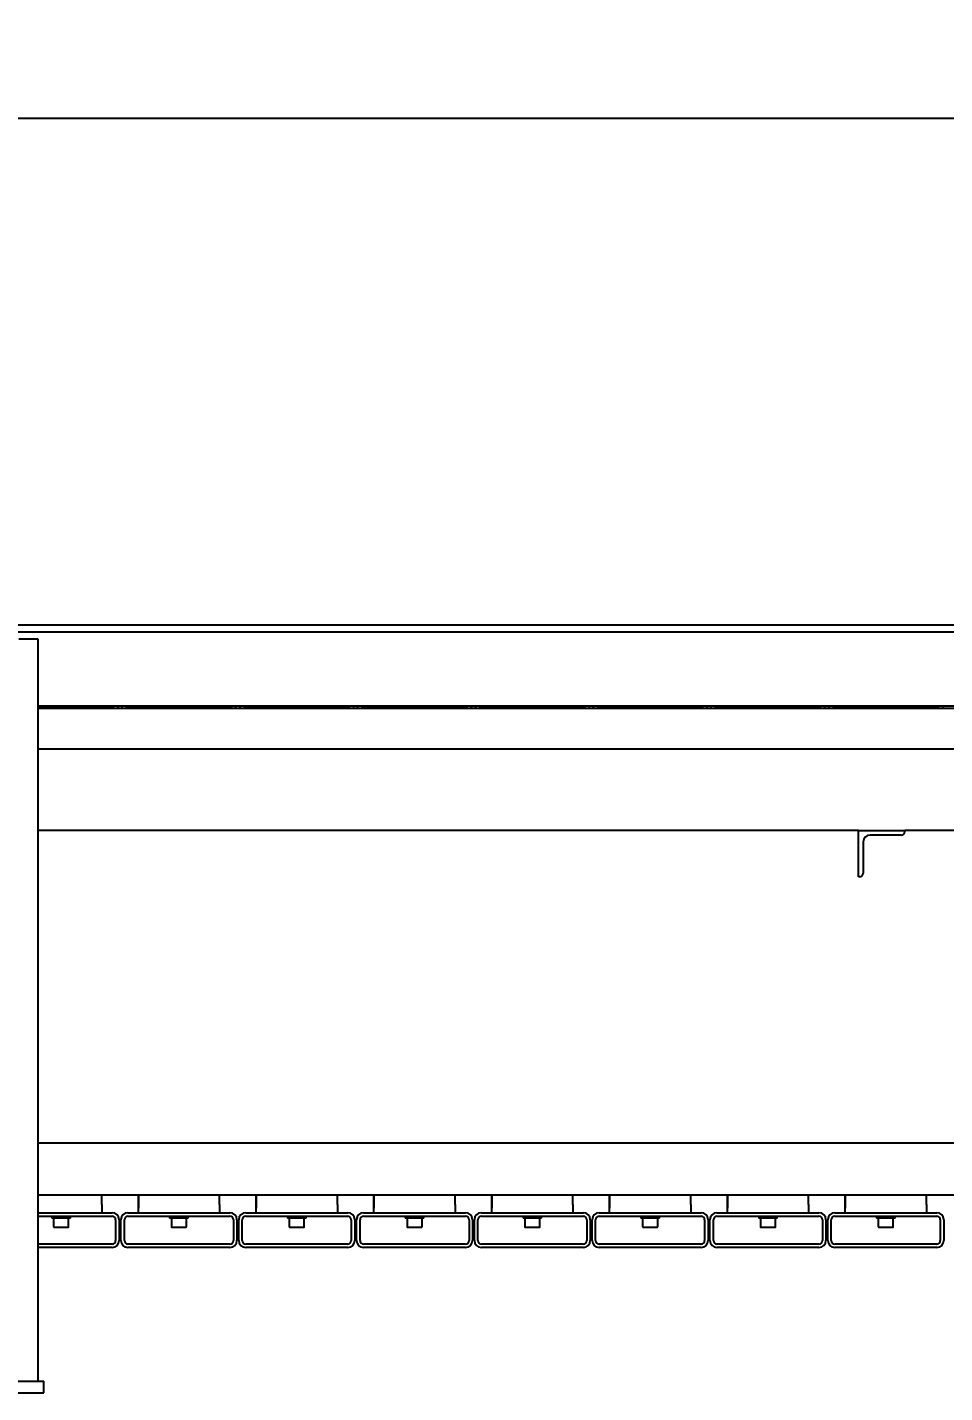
# Model space of a CAD drawing. Header units: millimetres. Extents: x 0 to 11880, y 0 to 8400.
# Drawn here: x 9168 to 9960, y 6234 to 7412 of the extents above; entities that cross this region are included whole.
import ezdxf

# ---------------------------------------------------------------- set-up
doc = ezdxf.new("R2010")
doc.units = ezdxf.units.MM
doc.header["$LTSCALE"] = 20
doc.layers.add('ANNOTAZIONI', color=7, linetype='Continuous')
doc.styles.add('SLDTEXTSTYLE0', font='arial.ttf', dxfattribs={"width": 0.948})
doc.dimstyles.new('SLDDIMSTYLE0', dxfattribs={"dimtxt": 60, "dimasz": 66.04, "dimexe": 0, "dimexo": 0.0625, "dimgap": 15, "dimtad": 1, "dimdec": 1, "dimrnd": 1e-09, "dimzin": 12, "dimdsep": 46, "dimtxsty": 'SLDTEXTSTYLE0', "dimsah": 1, "dimcen": 0.09, "dimadec": 0, "dimazin": 3, "dimtfac": 1, "dimtofl": 0, "dimtmove": 0, "dimatfit": 3, "dimfxl": 1, "dimfrac": 2, "dimtolj": 1, "dimtzin": 12, "dimarcsym": 0})

# ---------------------------------------------------------------- blocks, each defined once
blk = doc.blocks.new('_D_2')
at = {"layer": 'ANNOTAZIONI', "transparency": 16777216}
for p, q in [((5942.8, 6614.5), (5942.8, 7353.3)), ((10827, 6648), (10827, 7353.3)), ((5942.8, 7333.3), (10827, 7333.3))]:
    blk.add_line(p, q, dxfattribs=at)
for points in [[(5942.8, 7333.3), (6008.8, 7323.2), (6008.8, 7343.5)], [(10827, 7333.3), (10760.9, 7343.5), (10760.9, 7323.2)]]:
    blk.add_solid(points, dxfattribs=at)
at = {"layer": 'ANNOTAZIONI', "transparency": 16777216, "insert": (8258.8, 7410.7), "char_height": 60, "attachment_point": 1, "style": 'SLDTEXTSTYLE0'}
blk.add_mtext('4884,2', dxfattribs=at)

msp = doc.modelspace()

# ---------------------------------------------------------------- linework, layer by layer
at = {"color": 7, "linetype": 'Continuous', "lineweight": 25}
for p, q in [((10672.78, 6895.94), (6107.78, 6895.94)), ((10672.78, 6889.94), (6107.78, 6889.94)), ((9169.05, 6883.94), (9161.07, 6883.94)), ((9171.28, 6883.94), (9169.05, 6883.94)), ((9175.27, 6883.94), (9171.28, 6883.94)), ((9177.78, 6883.94), (9175.27, 6883.94)), ((9177.78, 6243.94), (9177.78, 6883.94)), ((10592.78, 6825.94), (9177.78, 6825.94)), ((9177.78, 6824.93), (9241.58, 6824.93)), ((10592.78, 6823.94), (9177.78, 6823.94)), ((9255.18, 6824.93), (9343.18, 6824.93)), ((9356.78, 6824.93), (9444.78, 6824.93)), ((9458.38, 6824.93), (9546.38, 6824.93)), ((9647.98, 6824.93), (9559.98, 6824.93)), ((9661.58, 6824.93), (9749.58, 6824.93)), ((9763.18, 6824.93), (9851.18, 6824.93)), ((9864.78, 6824.93), (9952.78, 6824.93)), ((10592.78, 6788.94), (9177.78, 6788.94)), ((9885.28, 6718.94), (9177.78, 6718.94)), ((9885.28, 6678.94), (9885.28, 6718.94)), ((9885.28, 6718.94), (9925.28, 6718.94)), ((9922.28, 6714.94), (9895.28, 6714.94)), ((10592.78, 6718.94), (9925.28, 6718.94)), ((9925.28, 6718.94), (9925.28, 6717.94)), ((9889.28, 6708.94), (9889.28, 6681.94)), ((9886.28, 6678.94), (9885.28, 6678.94)), ((10592.78, 6449.16), (9177.78, 6449.16)), ((10592.78, 6404.16), (9177.78, 6404.16)), ((9232.58, 6396.15), (9232.58, 6404.16)), ((9232.58, 6396.15), (9232.58, 6389.15)), ((9264.17, 6396.15), (9264.17, 6404.16)), ((9264.17, 6396.15), (9264.17, 6393.15)), ((9264.18, 6404.16), (9264.18, 6396.15)), ((9264.18, 6389.15), (9264.18, 6396.15)), ((9334.18, 6396.15), (9334.18, 6404.16)), ((9334.18, 6396.15), (9334.18, 6389.15)), ((9365.77, 6396.15), (9365.77, 6404.16)), ((9365.77, 6396.15), (9365.77, 6393.15)), ((9365.78, 6404.16), (9365.78, 6396.15)), ((9365.78, 6389.15), (9365.78, 6396.15)), ((9435.78, 6396.15), (9435.78, 6404.16)), ((9435.78, 6396.15), (9435.78, 6389.15)), ((9467.37, 6396.15), (9467.37, 6404.16)), ((9467.37, 6396.15), (9467.37, 6393.15)), ((9467.38, 6404.16), (9467.38, 6396.15)), ((9467.38, 6389.15), (9467.38, 6396.15)), ((9537.38, 6396.15), (9537.38, 6404.16)), ((9537.38, 6396.15), (9537.38, 6389.15)), ((9568.97, 6396.15), (9568.97, 6404.16)), ((9568.97, 6396.15), (9568.97, 6393.15)), ((9568.98, 6404.16), (9568.98, 6396.15)), ((9568.98, 6389.15), (9568.98, 6396.15)), ((9638.98, 6396.15), (9638.98, 6404.16)), ((9638.98, 6396.15), (9638.98, 6389.15)), ((9670.57, 6396.15), (9670.57, 6404.16)), ((9670.57, 6396.15), (9670.57, 6393.15)), ((9670.58, 6404.16), (9670.58, 6396.15)), ((9670.58, 6389.15), (9670.58, 6396.15)), ((9740.58, 6396.15), (9740.58, 6404.16)), ((9740.58, 6396.15), (9740.58, 6389.15)), ((9772.17, 6396.15), (9772.17, 6404.16)), ((9772.17, 6396.15), (9772.17, 6393.15)), ((9772.18, 6404.16), (9772.18, 6396.15)), ((9772.18, 6389.15), (9772.18, 6396.15)), ((9842.18, 6396.15), (9842.18, 6404.16)), ((9842.18, 6396.15), (9842.18, 6389.15)), ((9873.77, 6396.15), (9873.77, 6404.16)), ((9873.77, 6396.15), (9873.77, 6393.15)), ((9873.78, 6404.16), (9873.78, 6396.15)), ((9873.78, 6389.15), (9873.78, 6396.15)), ((9943.78, 6396.15), (9943.78, 6404.16)), ((9943.78, 6396.15), (9943.78, 6389.15)), ((9177.78, 6389.15), (9241.57, 6389.15)), ((9177.78, 6386.15), (9241.57, 6386.15)), ((9189.57, 6386.15), (9189.57, 6384.55)), ((9205.57, 6384.55), (9189.57, 6384.55)), ((9191.07, 6384.55), (9191.07, 6376.95)), ((9204.07, 6376.95), (9204.07, 6384.55)), ((9205.57, 6384.55), (9205.57, 6386.15)), ((9244.57, 6383.15), (9244.57, 6365.15)), ((9247.57, 6383.15), (9247.57, 6365.15)), ((9249.17, 6365.15), (9249.17, 6383.15)), ((9252.17, 6365.15), (9252.17, 6383.15)), ((9255.17, 6389.15), (9343.17, 6389.15)), ((9255.17, 6386.15), (9343.17, 6386.15)), ((9264.17, 6389.15), (9264.17, 6393.15)), ((9264.17, 6393.15), (9264.18, 6393.15)), ((9291.17, 6386.15), (9291.17, 6384.55)), ((9307.17, 6384.55), (9291.17, 6384.55)), ((9292.67, 6384.55), (9292.67, 6376.95)), ((9305.67, 6376.95), (9305.67, 6384.55)), ((9307.17, 6384.55), (9307.17, 6386.15)), ((9346.17, 6383.15), (9346.17, 6365.15)), ((9349.17, 6383.15), (9349.17, 6365.15)), ((9350.77, 6365.15), (9350.77, 6383.15)), ((9353.77, 6365.15), (9353.77, 6383.15)), ((9356.77, 6389.15), (9444.77, 6389.15)), ((9356.77, 6386.15), (9444.77, 6386.15)), ((9365.77, 6389.15), (9365.77, 6393.15)), ((9365.77, 6393.15), (9365.78, 6393.15)), ((9392.77, 6386.15), (9392.77, 6384.55)), ((9408.77, 6384.55), (9392.77, 6384.55)), ((9394.27, 6384.55), (9394.27, 6376.95)), ((9407.27, 6376.95), (9407.27, 6384.55)), ((9408.77, 6384.55), (9408.77, 6386.15)), ((9447.77, 6383.15), (9447.77, 6365.15)), ((9450.77, 6383.15), (9450.77, 6365.15)), ((9452.37, 6365.15), (9452.37, 6383.15)), ((9455.37, 6365.15), (9455.37, 6383.15)), ((9458.37, 6389.15), (9546.37, 6389.15)), ((9458.37, 6386.15), (9546.37, 6386.15)), ((9467.37, 6389.15), (9467.37, 6393.15)), ((9467.37, 6393.15), (9467.38, 6393.15)), ((9494.37, 6386.15), (9494.37, 6384.55)), ((9510.37, 6384.55), (9494.37, 6384.55)), ((9495.87, 6384.55), (9495.87, 6376.95)), ((9508.87, 6376.95), (9508.87, 6384.55)), ((9510.37, 6384.55), (9510.37, 6386.15)), ((9549.37, 6383.15), (9549.37, 6365.15)), ((9552.37, 6383.15), (9552.37, 6365.15)), ((9553.97, 6365.15), (9553.97, 6383.15)), ((9556.97, 6365.15), (9556.97, 6383.15)), ((9559.97, 6389.15), (9647.97, 6389.15)), ((9559.97, 6386.15), (9647.97, 6386.15)), ((9568.97, 6389.15), (9568.97, 6393.15)), ((9568.97, 6393.15), (9568.98, 6393.15)), ((9595.97, 6386.15), (9595.97, 6384.55)), ((9611.97, 6384.55), (9595.97, 6384.55)), ((9597.47, 6384.55), (9597.47, 6376.95)), ((9610.47, 6376.95), (9610.47, 6384.55)), ((9611.97, 6384.55), (9611.97, 6386.15)), ((9650.97, 6383.15), (9650.97, 6365.15)), ((9653.97, 6383.15), (9653.97, 6365.15)), ((9655.57, 6365.15), (9655.57, 6383.15)), ((9658.57, 6365.15), (9658.57, 6383.15)), ((9661.57, 6389.15), (9749.57, 6389.15)), ((9661.57, 6386.15), (9749.57, 6386.15)), ((9670.57, 6389.15), (9670.57, 6393.15)), ((9670.57, 6393.15), (9670.58, 6393.15)), ((9697.57, 6386.15), (9697.57, 6384.55)), ((9713.57, 6384.55), (9697.57, 6384.55)), ((9699.07, 6384.55), (9699.07, 6376.95)), ((9712.07, 6376.95), (9712.07, 6384.55)), ((9713.57, 6384.55), (9713.57, 6386.15)), ((9752.57, 6383.15), (9752.57, 6365.15)), ((9755.57, 6383.15), (9755.57, 6365.15)), ((9757.17, 6365.15), (9757.17, 6383.15)), ((9760.17, 6365.15), (9760.17, 6383.15)), ((9763.17, 6389.15), (9851.17, 6389.15)), ((9763.17, 6386.15), (9851.17, 6386.15)), ((9772.17, 6389.15), (9772.17, 6393.15)), ((9772.17, 6393.15), (9772.18, 6393.15)), ((9799.17, 6386.15), (9799.17, 6384.55)), ((9815.17, 6384.55), (9799.17, 6384.55)), ((9800.67, 6384.55), (9800.67, 6376.95)), ((9813.67, 6376.95), (9813.67, 6384.55)), ((9815.17, 6384.55), (9815.17, 6386.15)), ((9854.17, 6383.15), (9854.17, 6365.15)), ((9857.17, 6383.15), (9857.17, 6365.15)), ((9858.77, 6365.15), (9858.77, 6383.15)), ((9861.77, 6365.15), (9861.77, 6383.15)), ((9864.77, 6389.15), (9952.77, 6389.15)), ((9864.77, 6386.15), (9952.77, 6386.15)), ((9873.77, 6389.15), (9873.77, 6393.15)), ((9873.77, 6393.15), (9873.78, 6393.15)), ((9900.77, 6386.15), (9900.77, 6384.55)), ((9916.77, 6384.55), (9900.77, 6384.55)), ((9902.27, 6384.55), (9902.27, 6376.95)), ((9915.27, 6376.95), (9915.27, 6384.55)), ((9916.77, 6384.55), (9916.77, 6386.15)), ((9955.77, 6383.15), (9955.77, 6365.15)), ((9958.77, 6383.15), (9958.77, 6365.15)), ((9203.67, 6376.55), (9191.47, 6376.55)), ((9305.27, 6376.55), (9293.07, 6376.55)), ((9406.87, 6376.55), (9394.67, 6376.55)), ((9508.47, 6376.55), (9496.27, 6376.55)), ((9610.07, 6376.55), (9597.87, 6376.55)), ((9711.67, 6376.55), (9699.47, 6376.55)), ((9813.27, 6376.55), (9801.07, 6376.55)), ((9914.87, 6376.55), (9902.67, 6376.55)), ((9241.57, 6362.15), (9177.78, 6362.15)), ((9343.17, 6362.15), (9255.17, 6362.15)), ((9444.77, 6362.15), (9356.77, 6362.15)), ((9546.37, 6362.15), (9458.37, 6362.15)), ((9647.97, 6362.15), (9559.97, 6362.15)), ((9749.57, 6362.15), (9661.57, 6362.15)), ((9851.17, 6362.15), (9763.17, 6362.15)), ((9952.77, 6362.15), (9864.77, 6362.15)), ((9241.57, 6359.15), (9177.78, 6359.15)), ((9343.17, 6359.15), (9255.17, 6359.15)), ((9444.77, 6359.15), (9356.77, 6359.15)), ((9546.37, 6359.15), (9458.37, 6359.15)), ((9647.97, 6359.15), (9559.97, 6359.15)), ((9749.57, 6359.15), (9661.57, 6359.15)), ((9851.17, 6359.15), (9763.17, 6359.15)), ((9952.77, 6359.15), (9864.77, 6359.15)), ((9092.78, 6243.94), (9182.78, 6243.94)), ((9182.78, 6233.94), (9182.78, 6243.94)), ((9092.78, 6233.94), (9182.78, 6233.94))]:
    msp.add_line(p, q, dxfattribs=at)
for centre, radius, start, end in [((9241.58, 6821.93), 3, 42.06706, 90), ((9241.58, 6821.93), 6, 19.57254, 41.93856), ((9255.18, 6821.93), 6, 138.06144, 160.42746), ((9255.18, 6821.93), 3, 90, 137.93294), ((9343.18, 6821.93), 3, 42.06706, 90), ((9343.18, 6821.93), 6, 19.57254, 41.93856), ((9356.78, 6821.93), 6, 138.06144, 160.42746), ((9356.78, 6821.93), 3, 90, 137.93294), ((9444.78, 6821.93), 3, 42.06706, 90), ((9444.78, 6821.93), 6, 19.57254, 41.93856), ((9458.38, 6821.93), 6, 138.06144, 160.42746), ((9458.38, 6821.93), 3, 90, 137.93294), ((9546.38, 6821.93), 3, 42.06706, 90), ((9546.38, 6821.93), 6, 19.57254, 41.93856), ((9559.98, 6821.93), 6, 138.06144, 160.42746), ((9559.98, 6821.93), 3, 90, 137.93294), ((9647.98, 6821.93), 3, 42.06706, 90), ((9647.98, 6821.93), 6, 19.57254, 41.93856), ((9661.58, 6821.93), 6, 138.06144, 160.42746), ((9661.58, 6821.93), 3, 90, 137.93294), ((9749.58, 6821.93), 3, 42.06706, 90), ((9749.58, 6821.93), 6, 19.57254, 41.93856), ((9763.18, 6821.93), 6, 138.06144, 160.42746), ((9763.18, 6821.93), 3, 90, 137.93294), ((9851.18, 6821.93), 3, 42.06706, 90), ((9851.18, 6821.93), 6, 19.57254, 41.93856), ((9864.78, 6821.93), 6, 138.06144, 160.42746), ((9864.78, 6821.93), 3, 90, 137.93294), ((9952.78, 6821.93), 3, 42.06706, 90), ((9952.78, 6821.93), 6, 19.57254, 41.93856), ((9895.28, 6708.94), 6, 90, 180), ((9922.28, 6717.94), 3, 270, 0), ((9886.28, 6681.94), 3, 270, 0), ((9241.57, 6383.15), 6, 0, 90), ((9241.57, 6383.15), 3, 0, 90), ((9255.17, 6383.15), 6, 90, 180), ((9255.17, 6383.15), 3, 90, 180), ((9343.17, 6383.15), 6, 0, 90), ((9343.17, 6383.15), 3, 0, 90), ((9356.77, 6383.15), 6, 90, 180), ((9356.77, 6383.15), 3, 90, 180), ((9444.77, 6383.15), 6, 0, 90), ((9444.77, 6383.15), 3, 0, 90), ((9458.37, 6383.15), 6, 90, 180), ((9458.37, 6383.15), 3, 90, 180), ((9546.37, 6383.15), 6, 0, 90), ((9546.37, 6383.15), 3, 0, 90), ((9559.97, 6383.15), 6, 90, 180), ((9559.97, 6383.15), 3, 90, 180), ((9647.97, 6383.15), 6, 0, 90), ((9647.97, 6383.15), 3, 0, 90), ((9661.57, 6383.15), 6, 90, 180), ((9661.57, 6383.15), 3, 90, 180), ((9749.57, 6383.15), 6, 0, 90), ((9749.57, 6383.15), 3, 0, 90), ((9763.17, 6383.15), 6, 90, 180), ((9763.17, 6383.15), 3, 90, 180), ((9851.17, 6383.15), 6, 0, 90), ((9851.17, 6383.15), 3, 0, 90), ((9864.77, 6383.15), 6, 90, 180), ((9864.77, 6383.15), 3, 90, 180), ((9952.77, 6383.15), 6, 0, 90), ((9952.77, 6383.15), 3, 0, 90), ((9191.47, 6376.95), 0.4, 180, 270), ((9203.67, 6376.95), 0.4, 270, 0), ((9293.07, 6376.95), 0.4, 180, 270), ((9305.27, 6376.95), 0.4, 270, 0), ((9394.67, 6376.95), 0.4, 180, 270), ((9406.87, 6376.95), 0.4, 270, 0), ((9496.27, 6376.95), 0.4, 180, 270), ((9508.47, 6376.95), 0.4, 270, 0), ((9597.87, 6376.95), 0.4, 180, 270), ((9610.07, 6376.95), 0.4, 270, 0), ((9699.47, 6376.95), 0.4, 180, 270), ((9711.67, 6376.95), 0.4, 270, 0), ((9801.07, 6376.95), 0.4, 180, 270), ((9813.27, 6376.95), 0.4, 270, 0), ((9902.67, 6376.95), 0.4, 180, 270), ((9914.87, 6376.95), 0.4, 270, 0), ((9241.57, 6365.15), 6, 270, 360), ((9241.57, 6365.15), 3, 270, 360), ((9255.17, 6365.15), 6, 180, 270), ((9255.17, 6365.15), 3, 180, 270), ((9343.17, 6365.15), 6, 270, 360), ((9343.17, 6365.15), 3, 270, 360), ((9356.77, 6365.15), 6, 180, 270), ((9356.77, 6365.15), 3, 180, 270), ((9444.77, 6365.15), 3, 270, 0), ((9444.77, 6365.15), 6, 270, 0), ((9458.37, 6365.15), 6, 180, 270), ((9458.37, 6365.15), 3, 180, 270), ((9546.37, 6365.15), 6, 270, 360), ((9546.37, 6365.15), 3, 270, 360), ((9559.97, 6365.15), 6, 180, 270), ((9559.97, 6365.15), 3, 180, 270), ((9647.97, 6365.15), 6, 270, 360), ((9647.97, 6365.15), 3, 270, 360), ((9661.57, 6365.15), 6, 180, 270), ((9661.57, 6365.15), 3, 180, 270), ((9749.57, 6365.15), 3, 270, 360), ((9749.57, 6365.15), 6, 270, 0), ((9763.17, 6365.15), 6, 180, 270), ((9763.17, 6365.15), 3, 180, 270), ((9851.17, 6365.15), 6, 270, 360), ((9851.17, 6365.15), 3, 270, 360), ((9864.77, 6365.15), 6, 180, 270), ((9864.77, 6365.15), 3, 180, 270), ((9952.77, 6365.15), 6, 270, 360), ((9952.77, 6365.15), 3, 270, 360)]:
    msp.add_arc(centre, radius, start, end, dxfattribs=at)

# ---------------------------------------------------------------- dimensions: what is measured, and where the dimension line sits
at = {"layer": 'ANNOTAZIONI'}
dim = msp.add_linear_dim(base=(10826.98, 7333.34), p1=(5942.78, 6594.54), p2=(10826.98, 6628.04), dimstyle='SLDDIMSTYLE0', dxfattribs=at)
dim.commit()
dim.dimension.update_dxf_attribs({"geometry": '_D_2', "text_midpoint": (8384.88, 7333.34), "dimtype": 160})

doc.saveas('drawing.dxf')
